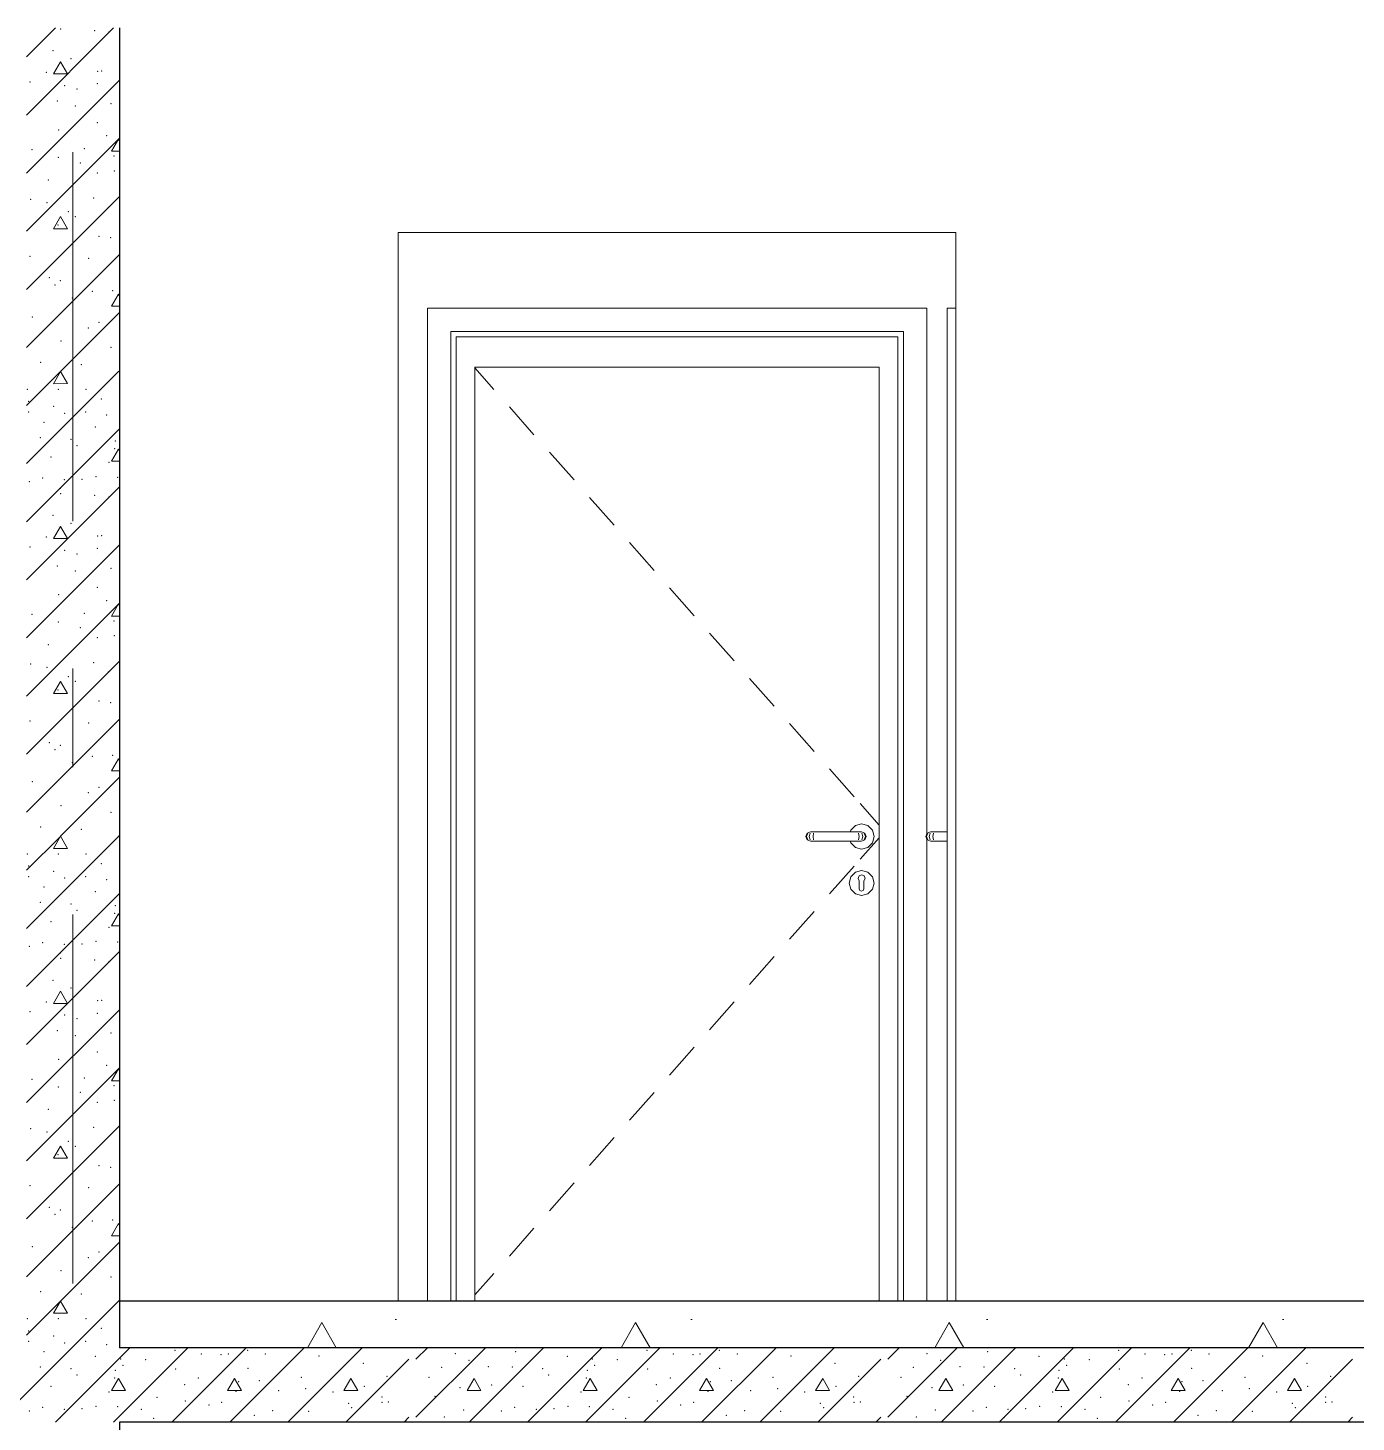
# Model space of a CAD drawing. Header units: millimetres. Extents: x 18162 to 7085488, y 72188 to 247925.
# Drawn here: x 4250516 to 4253374, y 131493 to 134493 of the extents above; entities that cross this region are included whole.
import ezdxf
from ezdxf.enums import TextEntityAlignment as Align

# ---------------------------------------------------------------- set-up
doc = ezdxf.new("R2010")
doc.units = ezdxf.units.MM
doc.header["$MEASUREMENT"] = 0
doc.linetypes.add('Double Dashed', pattern=[1093.611073, 529.166651, -211.666656, 141.111112, -211.666656])
for name, color, linetype in [('Archicad Doors', 7, 'Continuous'), ('Structural - Bearing', 7, 'Continuous'), ('Structural - Grid', 7, 'Continuous')]:
    doc.layers.add(name, color=color, linetype=linetype)
doc.styles.add('GENERATED_STYLE_3', font='', dxfattribs={"width": 0.8})
doc.styles.get('GENERATED_STYLE_3').set_extended_font_data('ISOCPEUR MON')

# ---------------------------------------------------------------- blocks, each defined once
blk = doc.blocks.new('*X1372', base_point=(4294986.6, 104752.7))
at = {"layer": 'Structural - Bearing', "color": 7, "linetype": 'Continuous', "lineweight": 9}
for p, q in [((4250513.1, 134305.1), (4250700.7, 134492.7)), ((4250513.1, 134430.1), (4250575.7, 134492.7)), ((4250586.2, 134419.9), (4250571.3, 134393.8)), ((4250601.3, 134393.9), (4250586.2, 134419.9)), ((4250513.1, 134180.1), (4250713.1, 134380.1)), ((4250571.3, 134393.8), (4250601.3, 134393.9)), ((4250513.1, 134055.1), (4250713.1, 134255.1)), ((4250696, 134227.2), (4250711.2, 134253.2)), ((4250711.2, 134253.2), (4250713.1, 134249.8)), ((4250713.1, 134227.2), (4250696, 134227.2)), ((4250513.1, 133930.1), (4250713.1, 134130.1)), ((4250586.2, 134086.5), (4250571.3, 134060.5)), ((4250601.3, 134060.5), (4250586.2, 134086.5)), ((4250571.3, 134060.5), (4250601.3, 134060.5)), ((4250513.1, 133805.1), (4250713.1, 134005.1)), ((4250696, 133893.9), (4250711.2, 133919.9)), ((4250713.1, 133893.8), (4250696, 133893.9)), ((4250711.2, 133919.9), (4250713.1, 133916.5)), ((4250586.2, 133753.2), (4250713.1, 133880.1)), ((4250513.1, 133555.1), (4250711.2, 133753.2)), ((4250513.1, 133680.1), (4250586.2, 133753.2)), ((4250586.2, 133753.2), (4250571.3, 133727.1)), ((4250601.3, 133727.2), (4250586.2, 133753.2)), ((4250711.2, 133753.2), (4250713.1, 133755.1)), ((4250571.3, 133727.1), (4250601.3, 133727.2)), ((4250513.1, 133430.1), (4250713.1, 133630.1)), ((4250696, 133560.5), (4250711.2, 133586.5)), ((4250713.1, 133560.5), (4250696, 133560.5)), ((4250711.2, 133586.5), (4250713.1, 133583.1)), ((4250513.1, 133305.1), (4250713.1, 133505.1)), ((4250586.2, 133419.8), (4250571.3, 133393.8)), ((4250601.3, 133393.8), (4250586.2, 133419.8)), ((4250513.1, 133180.1), (4250713.1, 133380.1)), ((4250571.3, 133393.8), (4250601.3, 133393.8)), ((4250513.1, 133055.1), (4250713.1, 133255.1)), ((4250696, 133227.2), (4250711.2, 133253.2)), ((4250711.2, 133253.2), (4250713.1, 133249.8)), ((4250713.1, 133227.2), (4250696, 133227.2)), ((4250513.1, 132930.1), (4250713.1, 133130.1)), ((4250586.2, 133086.5), (4250571.3, 133060.5)), ((4250601.3, 133060.5), (4250586.2, 133086.5)), ((4250571.3, 133060.5), (4250601.3, 133060.5)), ((4250513.1, 132805.1), (4250713.1, 133005.1)), ((4250696, 132893.8), (4250711.2, 132919.8)), ((4250711.2, 132919.8), (4250713.1, 132916.5)), ((4250586.2, 132753.2), (4250713.1, 132880.1)), ((4250713.1, 132893.8), (4250696, 132893.8)), ((4250513.1, 132555.1), (4250711.2, 132753.1)), ((4250513.1, 132680.1), (4250586.2, 132753.1)), ((4250586.2, 132753.2), (4250571.3, 132727.1)), ((4250601.3, 132727.2), (4250586.2, 132753.2)), ((4250711.2, 132753.2), (4250713.1, 132755.1)), ((4250571.3, 132727.1), (4250601.3, 132727.2)), ((4250513.1, 132430.1), (4250713.1, 132630.1)), ((4250696, 132560.5), (4250711.2, 132586.5)), ((4250711.2, 132586.5), (4250713.1, 132583.1)), ((4250713.1, 132560.5), (4250696, 132560.5)), ((4250513.1, 132305.1), (4250713.1, 132505.1)), ((4250586.2, 132419.8), (4250571.3, 132393.8)), ((4250571.3, 132393.8), (4250601.3, 132393.8)), ((4250601.3, 132393.8), (4250586.2, 132419.8)), ((4250513.1, 132180.1), (4250713.1, 132380.1)), ((4250513.1, 132055.1), (4250713.1, 132255.1)), ((4250696, 132227.2), (4250711.2, 132253.2)), ((4250711.2, 132253.2), (4250713.1, 132249.8)), ((4250713.1, 132227.1), (4250696, 132227.2)), ((4250513.1, 131930.1), (4250713.1, 132130.1)), ((4250586.2, 132086.5), (4250571.3, 132060.5)), ((4250571.3, 132060.5), (4250601.3, 132060.5)), ((4250601.3, 132060.5), (4250586.2, 132086.5)), ((4250513.1, 131805.1), (4250713.1, 132005.1)), ((4250696, 131893.8), (4250711.2, 131919.8)), ((4250711.2, 131919.8), (4250713.1, 131916.5)), ((4250586.2, 131753.1), (4250713.1, 131880.1)), ((4250713.1, 131893.8), (4250696, 131893.8)), ((4250513.1, 131680.1), (4250586.2, 131753.1)), ((4250586.2, 131753.1), (4250571.3, 131727.1)), ((4250601.3, 131727.1), (4250586.2, 131753.1)), ((4250610.7, 131652.7), (4250711.2, 131753.1)), ((4250711.2, 131753.1), (4250713.1, 131755.1)), ((4250571.3, 131727.1), (4250601.3, 131727.1))]:
    blk.add_line(p, q, dxfattribs=at)
for p in [(4250586.6, 134490.6), (4250659.8, 134487), (4250690.9, 134483.5), (4250570.1, 134443.5), (4250608.9, 134426.6), (4250675.4, 134400), (4250520.9, 134376), (4250556.1, 134397), (4250665.5, 134372.5), (4250666.4, 134399.2), (4250595.7, 134368.4), (4250621.9, 134360.9), (4250579.6, 134335.1), (4250618.4, 134324.4), (4250695.1, 134330), (4250665.6, 134289), (4250582.7, 134273.3), (4250686.1, 134260.5), (4250525.5, 134230.6), (4250638.1, 134233.1), (4250581.8, 134214.1), (4250629.1, 134202.2), (4250701.6, 134216.7), (4250560.4, 134165.6), (4250665.6, 134180.6), (4250702.1, 134184.9), (4250522.6, 134124), (4250557.5, 134116.8), (4250658.1, 134127), (4250689.3, 134106.4), (4250603.4, 134096.9), (4250618.1, 134086.4), (4250581.3, 134068.4), (4250669.3, 134044.5), (4250694.6, 134041.1), (4250520.7, 134001.4), (4250647.4, 133997.1), (4250562.6, 133955), (4250575, 133939.5), (4250585.8, 133948.8), (4250655.3, 133925.6), (4250698.9, 133927.4), (4250612.1, 133911.7), (4250526.1, 133870.5), (4250646.1, 133846.8), (4250669.4, 133858.9), (4250587.3, 133819), (4250695.5, 133805.1), (4250544.1, 133773.4), (4250631.6, 133768.2), (4250514.9, 133715), (4250581.8, 133715), (4250641.1, 133715), (4250517.8, 133689), (4250674.6, 133694.4), (4250518.3, 133666.4), (4250572, 133678.1), (4250595.7, 133663.2), (4250640.6, 133666.4), (4250686.1, 133659.7), (4250550.9, 133644.2), (4250661.7, 133633.9), (4250543.3, 133611.3), (4250608.9, 133607.5), (4250621.9, 133594), (4250704.8, 133604), (4250566.4, 133569.5), (4250702.9, 133587.5), (4250690.9, 133557.6), (4250519.6, 133516.4), (4250548.4, 133524.4), (4250585.8, 133502), (4250595.1, 133520.5), (4250632.9, 133521.5), (4250663, 133527), (4250709.3, 133525.7), (4250586.6, 133490.6), (4250659.8, 133487), (4250690.9, 133483.4), (4250570.1, 133443.5), (4250608.9, 133426.6), (4250556.1, 133397), (4250666.4, 133399.2), (4250675.4, 133400), (4250520.9, 133376), (4250595.7, 133368.4), (4250621.9, 133360.9), (4250665.5, 133372.5), (4250579.6, 133335.1), (4250618.4, 133324.4), (4250695.1, 133329.9), (4250582.7, 133273.3), (4250665.6, 133289), (4250686.1, 133260.5), (4250525.5, 133230.6), (4250638.1, 133233.1), (4250581.8, 133214.1), (4250629.1, 133202.2), (4250701.6, 133216.7), (4250665.6, 133180.6), (4250702.1, 133184.9), (4250560.4, 133165.6), (4250522.6, 133124), (4250557.5, 133116.8), (4250658.1, 133127), (4250603.4, 133096.9), (4250618.1, 133086.4), (4250689.3, 133106.4), (4250581.3, 133068.3), (4250669.3, 133044.5), (4250694.6, 133041.1), (4250520.7, 133001.4), (4250647.4, 132997.1), (4250562.6, 132955), (4250575, 132939.5), (4250585.8, 132948.8), (4250612.1, 132911.7), (4250655.3, 132925.6), (4250698.9, 132927.3), (4250526.1, 132870.5), (4250646.1, 132846.8), (4250669.4, 132858.9), (4250587.3, 132819), (4250695.5, 132805.1), (4250544.1, 132773.3), (4250631.6, 132768.2), (4250514.9, 132715), (4250581.8, 132715), (4250641.1, 132715), (4250674.6, 132694.4), (4250517.8, 132689), (4250518.3, 132666.4), (4250572, 132678.1), (4250595.7, 132663.2), (4250640.6, 132666.4), (4250550.9, 132644.2), (4250661.7, 132633.9), (4250686.1, 132659.6), (4250543.3, 132611.3), (4250608.9, 132607.5), (4250704.8, 132604), (4250621.9, 132594), (4250702.9, 132587.5), (4250566.4, 132569.5), (4250690.9, 132557.6), (4250519.6, 132516.4), (4250548.4, 132524.4), (4250595.1, 132520.5), (4250632.9, 132521.5), (4250663, 132527), (4250709.3, 132525.7), (4250585.8, 132502), (4250586.6, 132490.6), (4250659.8, 132486.9), (4250690.9, 132483.4), (4250570.1, 132443.5), (4250608.9, 132426.6), (4250556.1, 132396.9), (4250666.4, 132399.2), (4250675.4, 132400), (4250520.9, 132376), (4250595.7, 132368.4), (4250621.9, 132360.9), (4250665.5, 132372.5), (4250579.6, 132335.1), (4250618.4, 132324.4), (4250695.1, 132329.9), (4250582.7, 132273.3), (4250665.6, 132289), (4250686.1, 132260.4), (4250525.5, 132230.6), (4250581.8, 132214.1), (4250638.1, 132233), (4250701.6, 132216.7), (4250629.1, 132202.2), (4250665.6, 132180.6), (4250702.1, 132184.9), (4250560.4, 132165.6), (4250522.6, 132123.9), (4250658.1, 132126.9), (4250557.5, 132116.8), (4250603.4, 132096.9), (4250689.3, 132106.4), (4250581.3, 132068.3), (4250618.1, 132086.4), (4250669.3, 132044.5), (4250694.6, 132041.1), (4250520.7, 132001.4), (4250647.4, 131997.1), (4250562.6, 131954.9), (4250585.8, 131948.8), (4250575, 131939.5), (4250612.1, 131911.7), (4250655.3, 131925.6), (4250698.9, 131927.3), (4250526.1, 131870.5), (4250669.4, 131858.9), (4250646.1, 131846.8), (4250587.3, 131818.9), (4250695.5, 131805), (4250544.1, 131773.3), (4250631.6, 131768.2), (4250514.9, 131715), (4250581.8, 131715), (4250641.1, 131715), (4250517.8, 131688.9), (4250572, 131678.1), (4250674.6, 131694.4), (4250518.3, 131666.4), (4250595.7, 131663.2), (4250640.6, 131666.4), (4250686.1, 131659.6)]:
    blk.add_point(p, dxfattribs=at)
blk = doc.blocks.new('*X1374', base_point=(4294986.6, 104752.7))
at = {"layer": 'Structural - Bearing', "color": 7, "linetype": 'Continuous', "lineweight": 9}
for p, q in [((4250450.7, 131492.7), (4250610.7, 131652.7)), ((4250575.7, 131492.7), (4250735.7, 131652.7)), ((4250700.7, 131492.7), (4250860.7, 131652.7)), ((4250825.7, 131492.7), (4250985.7, 131652.7)), ((4250950.7, 131492.7), (4251110.7, 131652.7)), ((4251075.7, 131492.7), (4251235.7, 131652.7)), ((4251351.3, 131628.1), (4251375.9, 131652.7)), ((4251351.3, 131503.1), (4251500.9, 131652.7)), ((4251465.9, 131492.7), (4251625.9, 131652.7)), ((4251590.9, 131492.7), (4251750.9, 131652.7)), ((4251715.9, 131492.7), (4251875.9, 131652.7)), ((4251840.9, 131492.7), (4252000.9, 131652.7)), ((4251965.9, 131492.7), (4252125.9, 131652.7)), ((4252090.9, 131492.7), (4252250.9, 131652.7)), ((4252366.4, 131628.1), (4252391, 131652.7)), ((4252366.4, 131503.1), (4252516, 131652.7)), ((4252481, 131492.7), (4252641, 131652.7)), ((4252606, 131492.7), (4252766, 131652.7)), ((4252731, 131492.7), (4252891, 131652.7)), ((4252856, 131492.7), (4253016, 131652.7)), ((4252981, 131492.7), (4253141, 131652.7)), ((4253106, 131492.7), (4253266, 131652.7)), ((4251200.7, 131492.7), (4251336.2, 131628.1)), ((4252215.9, 131492.7), (4252351.3, 131628.1)), ((4253231, 131492.7), (4253366.4, 131628.1)), ((4250696, 131560.5), (4250711.2, 131586.5)), ((4250711.2, 131586.5), (4250726.1, 131560.4)), ((4250946, 131560.5), (4250961.2, 131586.5)), ((4250961.2, 131586.5), (4250976.1, 131560.4)), ((4251196, 131560.5), (4251211.2, 131586.5)), ((4251211.2, 131586.5), (4251226.1, 131560.4)), ((4251461.2, 131560.5), (4251476.3, 131586.5)), ((4251476.3, 131586.5), (4251491.2, 131560.4)), ((4251711.2, 131560.5), (4251726.3, 131586.5)), ((4251726.3, 131586.5), (4251741.2, 131560.4)), ((4251961.2, 131560.5), (4251976.3, 131586.5)), ((4251976.3, 131586.5), (4251991.2, 131560.4)), ((4252211.2, 131560.5), (4252226.3, 131586.5)), ((4252226.3, 131586.5), (4252241.2, 131560.4)), ((4252476.3, 131560.5), (4252491.4, 131586.5)), ((4252491.4, 131586.5), (4252506.3, 131560.4)), ((4252726.3, 131560.5), (4252741.4, 131586.5)), ((4252741.4, 131586.5), (4252756.3, 131560.4)), ((4252976.3, 131560.5), (4252991.4, 131586.5)), ((4252991.4, 131586.5), (4253006.3, 131560.4)), ((4253226.3, 131560.5), (4253241.4, 131586.5)), ((4253241.4, 131586.5), (4253256.3, 131560.4)), ((4250726.1, 131560.4), (4250696, 131560.5)), ((4250976.1, 131560.4), (4250946, 131560.5)), ((4251226.1, 131560.4), (4251196, 131560.5)), ((4251491.2, 131560.4), (4251461.2, 131560.5)), ((4251741.2, 131560.4), (4251711.2, 131560.5)), ((4251991.2, 131560.4), (4251961.2, 131560.5)), ((4252241.2, 131560.4), (4252211.2, 131560.5)), ((4252506.3, 131560.4), (4252476.3, 131560.5)), ((4252756.3, 131560.4), (4252726.3, 131560.5)), ((4253006.3, 131560.4), (4252976.3, 131560.5)), ((4253256.3, 131560.4), (4253226.3, 131560.5)), ((4251325.7, 131492.7), (4251336.2, 131503.1)), ((4252340.9, 131492.7), (4252351.3, 131503.1)), ((4253356, 131492.7), (4253366.4, 131503.1))]:
    blk.add_line(p, q, dxfattribs=at)
for p in [(4250550.9, 131644.2), (4250832.8, 131647.1), (4250989.1, 131647.2), (4251436, 131640.3), (4251566.1, 131644.2), (4251848, 131647.1), (4252004.3, 131647.2), (4252451.1, 131640.3), (4252581.2, 131644.2), (4252863.1, 131647.1), (4253019.4, 131647.2), (4250543.3, 131611.3), (4250661.7, 131633.9), (4250715.6, 131628.7), (4250720.7, 131615.1), (4250769.7, 131627.1), (4250889.6, 131639), (4250932, 131637.9), (4250947.4, 131639.5), (4251027.4, 131639), (4251142.9, 131634.8), (4251237.9, 131619.4), (4251406.4, 131610.3), (4251465.2, 131625.8), (4251506.7, 131611.7), (4251558.4, 131611.3), (4251676.8, 131633.9), (4251730.7, 131628.7), (4251735.8, 131615.1), (4251784.8, 131627.1), (4251904.7, 131639), (4251947.1, 131637.9), (4251962.5, 131639.5), (4252042.5, 131639), (4252158, 131634.8), (4252253.1, 131619.4), (4252421.5, 131610.3), (4252480.3, 131625.8), (4252521.8, 131611.7), (4252573.5, 131611.3), (4252691.9, 131633.9), (4252745.9, 131628.7), (4252750.9, 131615.1), (4252799.9, 131627.1), (4252919.9, 131639), (4252962.2, 131637.9), (4252977.7, 131639.5), (4253057.7, 131639), (4253173.1, 131634.8), (4253268.2, 131619.4), (4250608.9, 131607.4), (4250621.9, 131594), (4250702.9, 131587.5), (4250704.8, 131603.9), (4250834.6, 131607), (4250883.2, 131587.5), (4250924.4, 131591.4), (4250989.9, 131608.7), (4251014.6, 131581.7), (4251104.5, 131589.4), (4251288.8, 131591.4), (4251379.3, 131588.8), (4251624.1, 131607.4), (4251637, 131594), (4251718, 131587.5), (4251719.9, 131603.9), (4251849.7, 131607), (4251898.3, 131587.5), (4251939.5, 131591.4), (4252005, 131608.7), (4252029.7, 131581.7), (4252119.6, 131589.4), (4252303.9, 131591.4), (4252394.5, 131588.8), (4252639.2, 131607.4), (4252652.1, 131594), (4252733.1, 131587.5), (4252735, 131603.9), (4252864.9, 131607), (4252913.4, 131587.5), (4252954.6, 131591.4), (4253020.1, 131608.7), (4253044.8, 131581.7), (4253134.8, 131589.4), (4253319.1, 131591.4), (4250566.4, 131569.5), (4250690.9, 131557.6), (4250782.1, 131574), (4250853.6, 131573.3), (4250964.3, 131559.2), (4250969.5, 131579.8), (4251056.2, 131560.5), (4251114.2, 131564.8), (4251172.5, 131557.4), (4251239.9, 131569.5), (4251446.3, 131566.9), (4251513.9, 131572.7), (4251581.5, 131569.5), (4251706, 131557.6), (4251797.2, 131574), (4251868.7, 131573.3), (4251979.4, 131559.2), (4251984.6, 131579.8), (4252071.3, 131560.5), (4252129.3, 131564.8), (4252187.6, 131557.4), (4252255, 131569.5), (4252461.4, 131566.9), (4252529, 131572.7), (4252596.6, 131569.5), (4252721.1, 131557.6), (4252812.3, 131574), (4252883.8, 131573.3), (4252994.6, 131559.2), (4252999.7, 131579.8), (4253086.5, 131560.5), (4253144.4, 131564.8), (4253202.8, 131557.4), (4253270.1, 131569.5), (4250548.4, 131524.4), (4250595.1, 131520.5), (4250632.9, 131521.5), (4250663, 131527), (4250709.3, 131525.7), (4250760.4, 131520.2), (4250794.3, 131546.3), (4250855.3, 131538.2), (4250906, 131529.3), (4250933.6, 131535.4), (4251206.4, 131532.8), (4251213.2, 131523.6), (4251278.1, 131546.8), (4251278.2, 131535), (4251292, 131536), (4251392.3, 131548.3), (4251563.5, 131524.4), (4251610.2, 131520.5), (4251648, 131521.5), (4251678.1, 131527), (4251724.5, 131525.7), (4251775.5, 131520.2), (4251809.4, 131546.3), (4251870.4, 131538.2), (4251921.1, 131529.3), (4251948.7, 131535.4), (4252221.5, 131532.8), (4252228.3, 131523.6), (4252293.2, 131546.8), (4252293.4, 131535), (4252307.1, 131536), (4252407.4, 131548.3), (4252578.6, 131524.4), (4252625.3, 131520.5), (4252663.2, 131521.5), (4252693.2, 131527), (4252739.6, 131525.7), (4252790.7, 131520.2), (4252824.6, 131546.3), (4252885.5, 131538.2), (4252936.2, 131529.3), (4252963.9, 131535.4), (4253236.6, 131532.8), (4253243.5, 131523.6), (4253308.4, 131546.8), (4253308.5, 131535), (4253322.3, 131536), (4250519.6, 131516.3), (4250585.8, 131502), (4250787, 131500.7), (4251003.8, 131507.3), (4251043.2, 131517.4), (4251120.5, 131515.9), (4251412.4, 131503.5), (4251453.8, 131519), (4251534.7, 131516.3), (4251600.9, 131502), (4251802.1, 131500.7), (4252018.9, 131507.3), (4252058.3, 131517.4), (4252135.6, 131515.9), (4252427.5, 131503.5), (4252469, 131519), (4252549.8, 131516.3), (4252616.1, 131502), (4252817.3, 131500.7), (4253034, 131507.3), (4253073.5, 131517.4), (4253150.7, 131515.9)]:
    blk.add_point(p, dxfattribs=at)
blk = doc.blocks.new('Standard grid marker[363]_3', base_point=(4250613.1, 164752.7))
at = {"layer": 'Structural - Grid', "color": 13, "linetype": 'Double Dashed', "lineweight": 13, "ltscale": 1.5}
blk.add_line((4250613.1, 163752.7), (4250613.1, 97752.7), dxfattribs=at)
at = {"layer": 'Structural - Grid', "color": 13, "lineweight": 13, "style": 'GENERATED_STYLE_3'}
blk.add_attdef('AC_MarkerText_1', text='', height=375, rotation=360, dxfattribs=at).set_placement((4250613.1, 96490.2), align=Align.TOP_CENTER)

msp = doc.modelspace()

# ---------------------------------------------------------------- hatches: boundary and pattern name
at = {"layer": 'Structural - Bearing', "linetype": 'Continuous', "lineweight": 9}
h = msp.add_hatch(dxfattribs=at)
h.set_pattern_fill('Lightweight_Concrete_0003', style=0, pattern_type=2)
h.set_pattern_definition([(0, (4294986.6, 104752.7), (0, 1169.134), [73.125, -601.875]), (0, (4295324.1, 105337.3), (0, 1169.134), [73.125, -601.875]), (60, (4294986.6, 104752.7), (-1012.5, 584.567), [73.125, -601.875]), (60, (4295661.6, 104752.7), (-1012.5, 584.567), [73.125, -601.875]), (120, (4295059.7, 104752.7), (1012.5, 584.567), [73.125, -601.875]), (120, (4295734.7, 104752.7), (1012.5, 584.567), [73.125, -601.875]), (0, (4294986.58, 104865.2), (0, 225), [0, -225, 0, -337.5]), (45, (4295099.08, 104865.2), (-159.099, 159.099), [0, -168.75, 0, -281.25])])
h.paths.add_polyline_path([(4250713.1, 131652.7), (4257013.1, 131652.7), (4257013.1, 131752.7), (4250713.1, 131752.7)])

# ---------------------------------------------------------------- linework, layer by layer
at = {"layer": 'Archicad Doors', "color": 7, "linetype": 'Continuous', "lineweight": 9}
for p, q in [((4251313.1, 131752.7), (4251313.1, 134052.7)), ((4251313.1, 134052.7), (4252513.1, 134052.7)), ((4252513.1, 134052.7), (4252513.1, 131752.7)), ((4251376.1, 131752.7), (4251376.1, 133889.7)), ((4251376.1, 133889.7), (4252450.1, 133889.7)), ((4252450.1, 133889.7), (4252450.1, 132757.5)), ((4252494.1, 133889.7), (4252494.1, 131752.7)), ((4252494.1, 133889.7), (4252513.1, 133889.7)), ((4251426.1, 133839.7), (4251426.1, 131752.7)), ((4252400.1, 133839.7), (4251426.1, 133839.7)), ((4252400.1, 131752.7), (4252400.1, 133839.7)), ((4251438.1, 133827.7), (4251438.1, 131752.7)), ((4252388.1, 133827.7), (4251438.1, 133827.7)), ((4252388.1, 131752.7), (4252388.1, 133827.7)), ((4251478.1, 133762.7), (4251478.1, 131752.7)), ((4252348.1, 133762.7), (4251478.1, 133762.7)), ((4251478.1, 133761.1), (4251519.1, 133714.8)), ((4252348.1, 131752.7), (4252348.1, 133762.7)), ((4251552.2, 133677.3), (4251605.2, 133617.4)), ((4251638.3, 133579.9), (4251691.3, 133520)), ((4251724.4, 133482.5), (4251777.4, 133422.6)), ((4251810.6, 133385.2), (4251863.6, 133325.2)), ((4251896.7, 133287.8), (4251949.7, 133227.8)), ((4251982.8, 133190.4), (4252035.8, 133130.5)), ((4252068.9, 133093), (4252121.9, 133033.1)), ((4252155, 132995.6), (4252208, 132935.7)), ((4252241.1, 132898.2), (4252294.1, 132838.3)), ((4252307.1, 132823.6), (4252348.1, 132777.3)), ((4252193, 132759.8), (4252190.1, 132752.7)), ((4252190.1, 132752.7), (4252193, 132745.6)), ((4252194.6, 132759.8), (4252191.8, 132752.7)), ((4252191.8, 132752.7), (4252194.6, 132745.6)), ((4252200.1, 132762.7), (4252193, 132759.8)), ((4252199.4, 132759.8), (4252197.3, 132752.7)), ((4252197.3, 132752.7), (4252199.4, 132745.6)), ((4252201.2, 132762.7), (4252200.1, 132762.7)), ((4252204.5, 132762.7), (4252201.2, 132762.7)), ((4252209.4, 132762.7), (4252204.5, 132762.7)), ((4252206.6, 132759.8), (4252205.5, 132752.7)), ((4252205.5, 132752.7), (4252206.6, 132745.6)), ((4252215.1, 132762.7), (4252209.4, 132762.7)), ((4252295.1, 132762.7), (4252215.1, 132762.7)), ((4252285.8, 132762.7), (4252286.7, 132766.2)), ((4252286.7, 132766.2), (4252296.6, 132776.1)), ((4252300.8, 132762.7), (4252295.1, 132762.7)), ((4252296.6, 132776.1), (4252310.1, 132779.7)), ((4252305.7, 132762.7), (4252300.8, 132762.7)), ((4252303.6, 132759.8), (4252304.7, 132752.7)), ((4252304.7, 132752.7), (4252303.6, 132745.6)), ((4252309, 132762.7), (4252305.7, 132762.7)), ((4252307.1, 132703.8), (4252348.1, 132750.1)), ((4252310.1, 132762.7), (4252309, 132762.7)), ((4252310.1, 132779.7), (4252323.6, 132776.1)), ((4252310.1, 132762.7), (4252317.2, 132759.8)), ((4252310.8, 132759.8), (4252312.9, 132752.7)), ((4252312.9, 132752.7), (4252310.8, 132745.6)), ((4252315.6, 132759.8), (4252318.4, 132752.7)), ((4252318.4, 132752.7), (4252315.6, 132745.6)), ((4252317.2, 132759.8), (4252320.1, 132752.7)), ((4252320.1, 132752.7), (4252317.2, 132745.6)), ((4252323.6, 132776.1), (4252333.5, 132766.2)), ((4252333.5, 132766.2), (4252337.1, 132752.7)), ((4252337.1, 132752.7), (4252333.5, 132739.2)), ((4252451, 132759.8), (4252448.1, 132752.7)), ((4252448.1, 132752.7), (4252451, 132745.6)), ((4252452.6, 132759.8), (4252449.8, 132752.7)), ((4252449.8, 132752.7), (4252452.6, 132745.6)), ((4252458.1, 132762.7), (4252451, 132759.8)), ((4252457.4, 132759.8), (4252455.3, 132752.7)), ((4252455.3, 132752.7), (4252457.4, 132745.6)), ((4252459.2, 132762.7), (4252458.1, 132762.7)), ((4252462.5, 132762.7), (4252459.2, 132762.7)), ((4252467.4, 132762.7), (4252462.5, 132762.7)), ((4252464.6, 132759.8), (4252463.5, 132752.7)), ((4252463.5, 132752.7), (4252464.6, 132745.6)), ((4252473.1, 132762.7), (4252467.4, 132762.7)), ((4252494.1, 132762.7), (4252473.1, 132762.7)), ((4252193, 132745.6), (4252200.1, 132742.7)), ((4252201.2, 132742.7), (4252200.1, 132742.7)), ((4252204.5, 132742.7), (4252201.2, 132742.7)), ((4252209.4, 132742.7), (4252204.5, 132742.7)), ((4252215.1, 132742.7), (4252209.4, 132742.7)), ((4252295.1, 132742.7), (4252215.1, 132742.7)), ((4252286.7, 132739.2), (4252285.8, 132742.7)), ((4252296.6, 132729.3), (4252286.7, 132739.2)), ((4252300.8, 132742.7), (4252295.1, 132742.7)), ((4252310.1, 132725.7), (4252296.6, 132729.3)), ((4252305.7, 132742.7), (4252300.8, 132742.7)), ((4252309, 132742.7), (4252305.7, 132742.7)), ((4252310.1, 132742.7), (4252309, 132742.7)), ((4252317.2, 132745.6), (4252310.1, 132742.7)), ((4252323.6, 132729.3), (4252310.1, 132725.7)), ((4252333.5, 132739.2), (4252323.6, 132729.3)), ((4252450.1, 132747.9), (4252450.1, 131752.7)), ((4252451, 132745.6), (4252458.1, 132742.7)), ((4252459.2, 132742.7), (4252458.1, 132742.7)), ((4252462.5, 132742.7), (4252459.2, 132742.7)), ((4252467.4, 132742.7), (4252462.5, 132742.7)), ((4252473.1, 132742.7), (4252467.4, 132742.7)), ((4252494.1, 132742.7), (4252473.1, 132742.7)), ((4252241.1, 132629.2), (4252294.1, 132689.1)), ((4252283.1, 132652.7), (4252286.7, 132666.2)), ((4252286.7, 132666.2), (4252296.6, 132676.1)), ((4252296.6, 132676.1), (4252310.1, 132679.7)), ((4252303.4, 132664.3), (4252302.6, 132662.4)), ((4252302.6, 132662.4), (4252305.1, 132657.1)), ((4252303.4, 132664.3), (4252304.7, 132667.8)), ((4252310.1, 132670.1), (4252304.7, 132667.8)), ((4252310.1, 132679.7), (4252323.6, 132676.1)), ((4252315.5, 132667.8), (4252310.1, 132670.1)), ((4252315.1, 132657.1), (4252317.6, 132662.4)), ((4252316.8, 132664.3), (4252315.5, 132667.8)), ((4252316.8, 132664.3), (4252317.6, 132662.4)), ((4252323.6, 132676.1), (4252333.5, 132666.2)), ((4252333.5, 132666.2), (4252337.1, 132652.7)), ((4252286.7, 132639.2), (4252283.1, 132652.7)), ((4252296.6, 132629.3), (4252286.7, 132639.2)), ((4252305.1, 132657.1), (4252305.1, 132655.6)), ((4252305.1, 132655.6), (4252305.1, 132652.7)), ((4252305.1, 132652.7), (4252305.1, 132649.8)), ((4252305.1, 132649.8), (4252305.1, 132644)), ((4252305.1, 132644), (4252305.1, 132640.2)), ((4252305.1, 132640.2), (4252306.6, 132636.7)), ((4252306.6, 132636.7), (4252310.1, 132635.2)), ((4252310.1, 132635.2), (4252313.6, 132636.7)), ((4252313.6, 132636.7), (4252315.1, 132640.2)), ((4252315.1, 132655.6), (4252315.1, 132657.1)), ((4252315.1, 132655.6), (4252315.1, 132652.7)), ((4252315.1, 132652.7), (4252315.1, 132649.8)), ((4252315.1, 132649.8), (4252315.1, 132644)), ((4252315.1, 132644), (4252315.1, 132640.2)), ((4252333.5, 132639.2), (4252323.6, 132629.3)), ((4252337.1, 132652.7), (4252333.5, 132639.2)), ((4252310.1, 132625.7), (4252296.6, 132629.3)), ((4252323.6, 132629.3), (4252310.1, 132625.7)), ((4252155, 132531.8), (4252208, 132591.7)), ((4252068.9, 132434.4), (4252121.9, 132494.3)), ((4251982.8, 132337), (4252035.8, 132397)), ((4251896.7, 132239.6), (4251949.7, 132299.6)), ((4251810.6, 132142.2), (4251863.6, 132202.2)), ((4251724.4, 132044.9), (4251777.4, 132104.8)), ((4251638.3, 131947.5), (4251691.3, 132007.4)), ((4251552.2, 131850.1), (4251605.2, 131910)), ((4251478.1, 131766.3), (4251519.1, 131812.6))]:
    msp.add_line(p, q, dxfattribs=at)
at = {"layer": 'Structural - Bearing', "color": 7, "linetype": 'Continuous', "lineweight": 25}
for p, q in [((4250713.1, 134492.7), (4250713.1, 131752.7)), ((4250713.1, 131752.7), (4250713.1, 131652.7)), ((4257013.1, 131752.7), (4250713.1, 131752.7)), ((4257013.1, 131652.7), (4250713.1, 131652.7)), ((4250713.1, 131492.7), (4250713.1, 128752.7)), ((4257013.1, 131492.7), (4250713.1, 131492.7))]:
    msp.add_line(p, q, dxfattribs=at)

# ---------------------------------------------------------------- block references
at = {"layer": 'Structural - Bearing', "lineweight": 0}
for name in ['*X1372', '*X1374']:
    msp.add_blockref(name, (4294986.6, 104752.7), dxfattribs=at)
at = {"layer": 'Structural - Grid', "color": 13, "linetype": 'Continuous', "lineweight": 13}
msp.add_blockref('Standard grid marker[363]_3', (4250613.1, 164752.7), dxfattribs=at)

doc.saveas('drawing.dxf')
